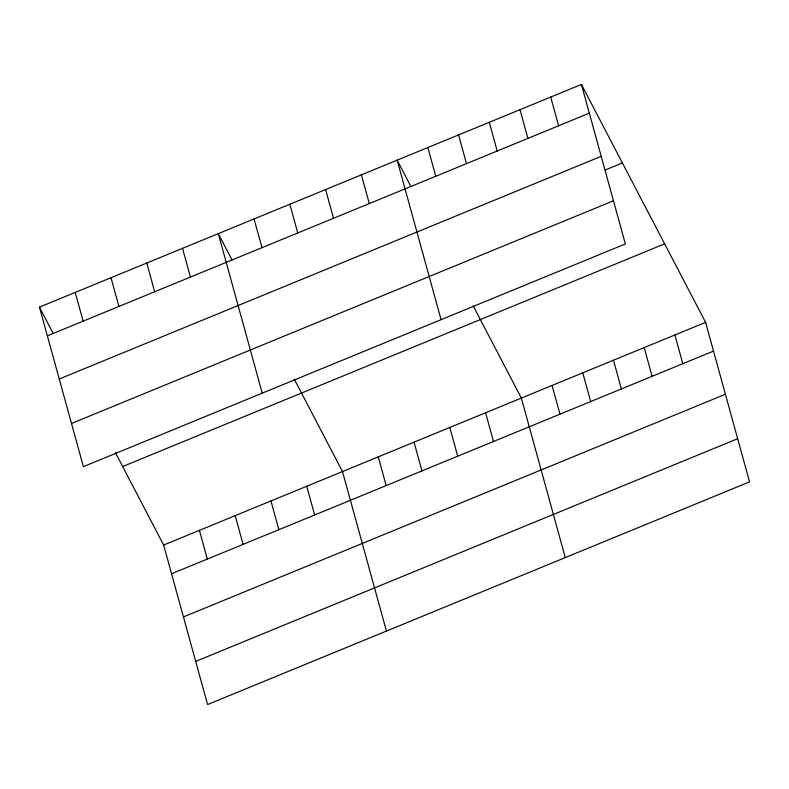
<?xml version="1.0" encoding="UTF-8"?>
<svg xmlns="http://www.w3.org/2000/svg" width="789" height="789" viewBox="0 0 789 789"><rect width="100%" height="100%" fill="white"/><g stroke="black" fill="none" stroke-linecap="round" stroke-linejoin="round"><path stroke-width="1.18" d="M581.414 84.443L625.352 243.949L83.387 466.644L39.45 307.128L581.414 84.443L705.613 322.356L749.55 481.872L207.586 704.557L163.648 545.051L115.441 452.699M47.36 335.858L589.324 113.162M59.254 379.016L601.208 156.321M605.341 169.96L622.403 162.958M71.503 423.486L613.457 200.791M122.67 466.536L664.624 243.85M163.648 545.051L705.613 322.356M171.558 573.771L713.522 351.085M183.452 616.929L725.416 394.244M195.702 661.399L737.666 438.714M410.803 186.322L397.143 160.157L441.081 319.663M473.134 305.728L521.342 398.07L565.279 557.586M231.956 259.818L218.297 233.643L262.234 393.159M294.287 379.213L342.495 471.556L386.432 631.072M39.45 307.128L53.11 333.303M674.901 334.98L682.81 363.699M644.189 347.594L652.099 376.323M550.702 97.057L558.612 125.786M613.477 360.218L621.387 388.938M519.99 109.681L527.9 138.4M582.765 372.832L590.685 401.562M489.279 122.295L497.188 151.024M552.053 385.456L559.973 414.176M458.567 134.919L466.477 163.639M427.855 147.533L435.765 176.263M485.58 412.775L493.49 441.495M449.809 427.47L457.719 456.19M361.372 174.852L369.291 203.572M414.038 442.165L421.947 470.885M325.61 189.547L333.52 218.277M378.266 456.861L386.176 485.59M289.839 204.252L297.749 232.972M254.068 218.947L261.978 247.667M306.734 486.261L314.643 514.98M270.962 500.956L278.872 529.675M182.525 248.338L190.435 277.067M235.191 515.651L243.101 544.38M146.754 263.043L154.674 291.762M199.42 530.346L207.329 559.076M110.993 277.738L118.902 306.457M75.221 292.433L83.131 321.153"/></g></svg>
